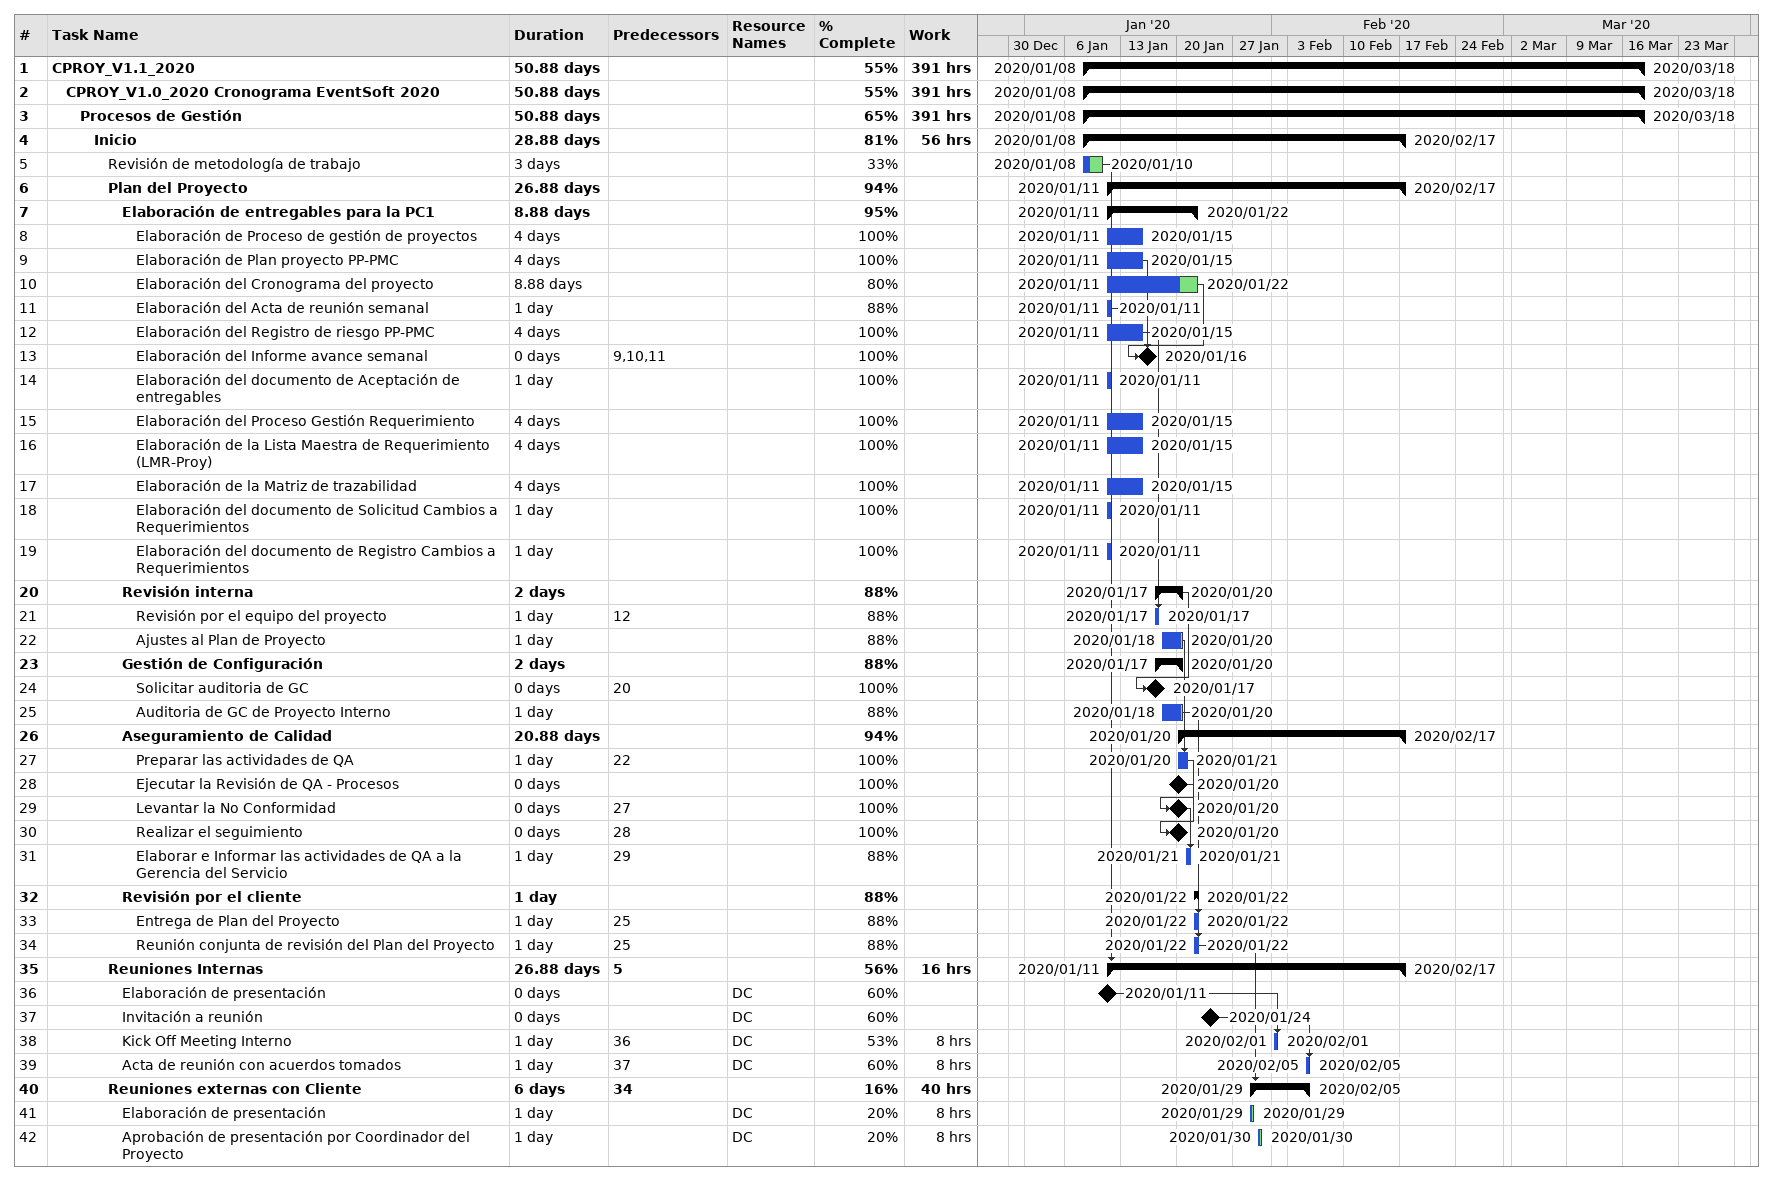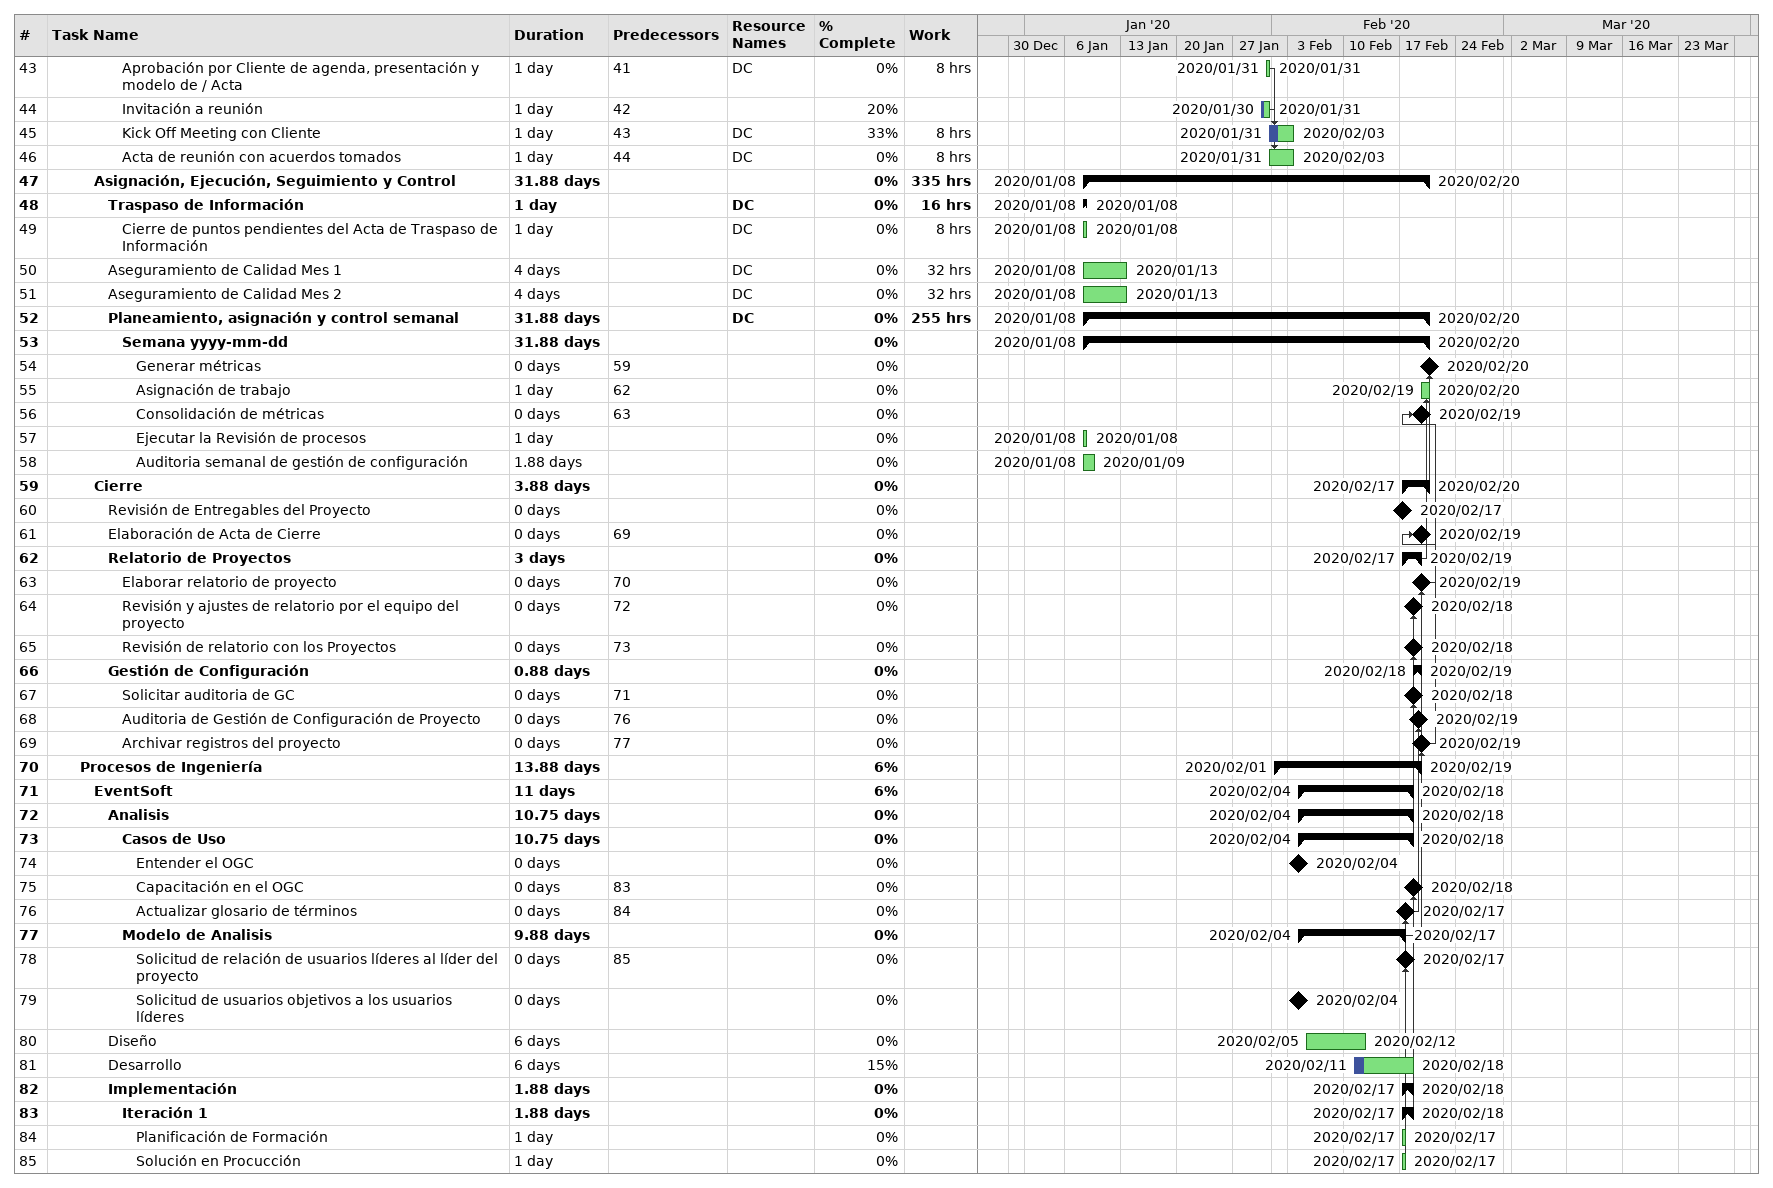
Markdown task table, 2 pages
| ID | Level | Task | Duration | Start | Finish | Predecessors | Resources | % complete | Work (h) |
|---|---|---|---|---|---|---|---|---|---|
| 1 | 1 | **CPROY_V1.1_2020** | 50.88d | 2020-01-08 | 2020-03-18 |  |  | 55 | 391 |
| 2 | 2 | **CPROY_V1.0_2020 Cronograma EventSoft 2020** | 50.88d | 2020-01-08 | 2020-03-18 |  |  | 55 | 391 |
| 3 | 3 | **Procesos de Gestión** | 50.88d | 2020-01-08 | 2020-03-18 |  |  | 65 | 391 |
| 4 | 4 | **Inicio** | 28.88d | 2020-01-08 | 2020-02-17 |  |  | 81 | 56 |
| 5 | 5 | Revisión de metodología de trabajo | 3d | 2020-01-08 | 2020-01-10 |  |  | 33 |  |
| 6 | 5 | **Plan del Proyecto** | 26.88d | 2020-01-11 | 2020-02-17 |  |  | 94 |  |
| 7 | 6 | **Elaboración de entregables para la PC1** | 8.88d | 2020-01-11 | 2020-01-22 |  |  | 95 |  |
| 8 | 7 | Elaboración de Proceso de gestión de proyectos | 4d | 2020-01-11 | 2020-01-15 |  |  | 100 |  |
| 9 | 7 | Elaboración de Plan proyecto PP-PMC | 4d | 2020-01-11 | 2020-01-15 |  |  | 100 |  |
| 10 | 7 | Elaboración del Cronograma del proyecto | 8.88d | 2020-01-11 | 2020-01-22 |  |  | 80 |  |
| 11 | 7 | Elaboración del Acta de reunión semanal | 1d | 2020-01-11 | 2020-01-11 |  |  | 88 |  |
| 12 | 7 | Elaboración del Registro de riesgo PP-PMC | 4d | 2020-01-11 | 2020-01-15 |  |  | 100 |  |
| 13 | 7 | Elaboración del Informe avance semanal | 0d | 2020-01-16 | 2020-01-16 | 9, 10, 11 |  | 100 |  |
| 14 | 7 | Elaboración del documento de Aceptación de entregables | 1d | 2020-01-11 | 2020-01-11 |  |  | 100 |  |
| 15 | 7 | Elaboración del Proceso Gestión Requerimiento | 4d | 2020-01-11 | 2020-01-15 |  |  | 100 |  |
| 16 | 7 | Elaboración de la Lista Maestra de Requerimiento (LMR-Proy) | 4d | 2020-01-11 | 2020-01-15 |  |  | 100 |  |
| 17 | 7 | Elaboración de la Matriz de trazabilidad | 4d | 2020-01-11 | 2020-01-15 |  |  | 100 |  |
| 18 | 7 | Elaboración del documento de Solicitud Cambios a Requerimientos | 1d | 2020-01-11 | 2020-01-11 |  |  | 100 |  |
| 19 | 7 | Elaboración del documento de Registro Cambios a Requerimientos | 1d | 2020-01-11 | 2020-01-11 |  |  | 100 |  |
| 20 | 6 | **Revisión interna** | 2d | 2020-01-17 | 2020-01-20 |  |  | 88 |  |
| 21 | 7 | Revisión por el equipo del proyecto | 1d | 2020-01-17 | 2020-01-17 | 12 |  | 88 |  |
| 22 | 7 | Ajustes al Plan de Proyecto | 1d | 2020-01-18 | 2020-01-20 |  |  | 88 |  |
| 23 | 6 | **Gestión de Configuración** | 2d | 2020-01-17 | 2020-01-20 |  |  | 88 |  |
| 24 | 7 | Solicitar auditoria de GC | 0d | 2020-01-17 | 2020-01-17 | 20 |  | 100 |  |
| 25 | 7 | Auditoria de GC de Proyecto Interno | 1d | 2020-01-18 | 2020-01-20 |  |  | 88 |  |
| 26 | 6 | **Aseguramiento de Calidad** | 20.88d | 2020-01-20 | 2020-02-17 |  |  | 94 |  |
| 27 | 7 | Preparar las actividades de QA | 1d | 2020-01-20 | 2020-01-21 | 22 |  | 100 |  |
| 28 | 7 | Ejecutar la Revisión de QA - Procesos | 0d | 2020-01-20 | 2020-01-20 |  |  | 100 |  |
| 29 | 7 | Levantar la No Conformidad | 0d | 2020-01-20 | 2020-01-20 | 27 |  | 100 |  |
| 30 | 7 | Realizar el seguimiento | 0d | 2020-01-20 | 2020-01-20 | 28 |  | 100 |  |
| 31 | 7 | Elaborar e Informar las actividades de QA a la Gerencia del Servicio | 1d | 2020-01-21 | 2020-01-21 | 29 |  | 88 |  |
| 32 | 6 | **Revisión por el cliente** | 1d | 2020-01-22 | 2020-01-22 |  |  | 88 |  |
| 33 | 7 | Entrega de Plan del Proyecto | 1d | 2020-01-22 | 2020-01-22 | 25 |  | 88 |  |
| 34 | 7 | Reunión conjunta de revisión del Plan del Proyecto | 1d | 2020-01-22 | 2020-01-22 | 25 |  | 88 |  |
| 35 | 5 | **Reuniones Internas** | 26.88d | 2020-01-11 | 2020-02-17 | 5 |  | 56 | 16 |
| 36 | 6 | Elaboración de presentación | 0d | 2020-01-11 | 2020-01-11 |  | DC | 60 |  |
| 37 | 6 | Invitación a reunión | 0d | 2020-01-24 | 2020-01-24 |  | DC | 60 |  |
| 38 | 6 | Kick Off Meeting Interno | 1d | 2020-02-01 | 2020-02-01 | 36 | DC | 53 | 8 |
| 39 | 6 | Acta de reunión con acuerdos tomados | 1d | 2020-02-05 | 2020-02-05 | 37 | DC | 60 | 8 |
| 40 | 5 | **Reuniones externas con Cliente** | 6d | 2020-01-29 | 2020-02-05 | 34 |  | 16 | 40 |
| 41 | 6 | Elaboración de presentación | 1d | 2020-01-29 | 2020-01-29 |  | DC | 20 | 8 |
| 42 | 6 | Aprobación de presentación por Coordinador del Proyecto | 1d | 2020-01-30 | 2020-01-30 |  | DC | 20 | 8 |
| 43 | 6 | Aprobación por Cliente de agenda, presentación y modelo de / Acta | 1d | 2020-01-31 | 2020-01-31 | 41 | DC | 0 | 8 |
| 44 | 6 | Invitación a reunión | 1d | 2020-01-30 | 2020-01-31 | 42 |  | 20 |  |
| 45 | 6 | Kick Off Meeting con Cliente | 1d | 2020-01-31 | 2020-02-03 | 43 | DC | 33 | 8 |
| 46 | 6 | Acta de reunión con acuerdos tomados | 1d | 2020-01-31 | 2020-02-03 | 44 | DC | 0 | 8 |
| 47 | 4 | **Asignación, Ejecución, Seguimiento y Control** | 31.88d | 2020-01-08 | 2020-02-20 |  |  | 0 | 335 |
| 48 | 5 | **Traspaso de Información** | 1d | 2020-01-08 | 2020-01-08 |  | DC | 0 | 16 |
| 49 | 6 | Cierre de puntos pendientes del Acta de Traspaso de Información | 1d | 2020-01-08 | 2020-01-08 |  | DC | 0 | 8 |
| 50 | 5 | Aseguramiento de Calidad Mes 1 | 4d | 2020-01-08 | 2020-01-13 |  | DC | 0 | 32 |
| 51 | 5 | Aseguramiento de Calidad Mes 2 | 4d | 2020-01-08 | 2020-01-13 |  | DC | 0 | 32 |
| 52 | 5 | **Planeamiento, asignación y control semanal** | 31.88d | 2020-01-08 | 2020-02-20 |  | DC | 0 | 255 |
| 53 | 6 | **Semana yyyy-mm-dd** | 31.88d | 2020-01-08 | 2020-02-20 |  |  | 0 |  |
| 54 | 7 | Generar métricas | 0d | 2020-02-20 | 2020-02-20 | 59 |  | 0 |  |
| 55 | 7 | Asignación de trabajo | 1d | 2020-02-19 | 2020-02-20 | 62 |  | 0 |  |
| 56 | 7 | Consolidación de métricas | 0d | 2020-02-19 | 2020-02-19 | 63 |  | 0 |  |
| 57 | 7 | Ejecutar la Revisión de procesos | 1d | 2020-01-08 | 2020-01-08 |  |  | 0 |  |
| 58 | 7 | Auditoria semanal de gestión de configuración | 1.88d | 2020-01-08 | 2020-01-09 |  |  | 0 |  |
| 59 | 4 | **Cierre** | 3.88d | 2020-02-17 | 2020-02-20 |  |  | 0 |  |
| 60 | 5 | Revisión de Entregables del Proyecto | 0d | 2020-02-17 | 2020-02-17 |  |  | 0 |  |
| 61 | 5 | Elaboración de Acta de Cierre | 0d | 2020-02-19 | 2020-02-19 | 69 |  | 0 |  |
| 62 | 5 | **Relatorio de Proyectos** | 3d | 2020-02-17 | 2020-02-19 |  |  | 0 |  |
| 63 | 6 | Elaborar relatorio de proyecto | 0d | 2020-02-19 | 2020-02-19 | 70 |  | 0 |  |
| 64 | 6 | Revisión y ajustes de relatorio por el equipo del proyecto | 0d | 2020-02-18 | 2020-02-18 | 72 |  | 0 |  |
| 65 | 6 | Revisión de relatorio con los Proyectos | 0d | 2020-02-18 | 2020-02-18 | 73 |  | 0 |  |
| 66 | 5 | **Gestión de Configuración** | 0.88d | 2020-02-18 | 2020-02-19 |  |  | 0 |  |
| 67 | 6 | Solicitar auditoria de GC | 0d | 2020-02-18 | 2020-02-18 | 71 |  | 0 |  |
| 68 | 6 | Auditoria de Gestión de Configuración de Proyecto | 0d | 2020-02-19 | 2020-02-19 | 76 |  | 0 |  |
| 69 | 6 | Archivar registros del proyecto | 0d | 2020-02-19 | 2020-02-19 | 77 |  | 0 |  |
| 70 | 3 | **Procesos de Ingeniería** | 13.88d | 2020-02-01 | 2020-02-19 |  |  | 6 |  |
| 71 | 4 | **EventSoft** | 11d | 2020-02-04 | 2020-02-18 |  |  | 6 |  |
| 72 | 5 | **Analisis** | 10.75d | 2020-02-04 | 2020-02-18 |  |  | 0 |  |
| 73 | 6 | **Casos de Uso** | 10.75d | 2020-02-04 | 2020-02-18 |  |  | 0 |  |
| 74 | 7 | Entender el OGC | 0d | 2020-02-04 | 2020-02-04 |  |  | 0 |  |
| 75 | 7 | Capacitación en el OGC | 0d | 2020-02-18 | 2020-02-18 | 83 |  | 0 |  |
| 76 | 7 | Actualizar glosario de términos | 0d | 2020-02-17 | 2020-02-17 | 84 |  | 0 |  |
| 77 | 6 | **Modelo de Analisis** | 9.88d | 2020-02-04 | 2020-02-17 |  |  | 0 |  |
| 78 | 7 | Solicitud de relación de usuarios líderes al líder del proyecto | 0d | 2020-02-17 | 2020-02-17 | 85 |  | 0 |  |
| 79 | 7 | Solicitud de usuarios objetivos a los usuarios líderes | 0d | 2020-02-04 | 2020-02-04 |  |  | 0 |  |
| 80 | 5 | Diseño | 6d | 2020-02-05 | 2020-02-12 |  |  | 0 |  |
| 81 | 5 | Desarrollo | 6d | 2020-02-11 | 2020-02-18 |  |  | 15 |  |
| 82 | 5 | **Implementación** | 1.88d | 2020-02-17 | 2020-02-18 |  |  | 0 |  |
| 83 | 6 | **Iteración 1** | 1.88d | 2020-02-17 | 2020-02-18 |  |  | 0 |  |
| 84 | 7 | Planificación de Formación | 1d | 2020-02-17 | 2020-02-17 |  |  | 0 |  |
| 85 | 7 | Solución en Procucción | 1d | 2020-02-17 | 2020-02-17 |  |  | 0 |  |
